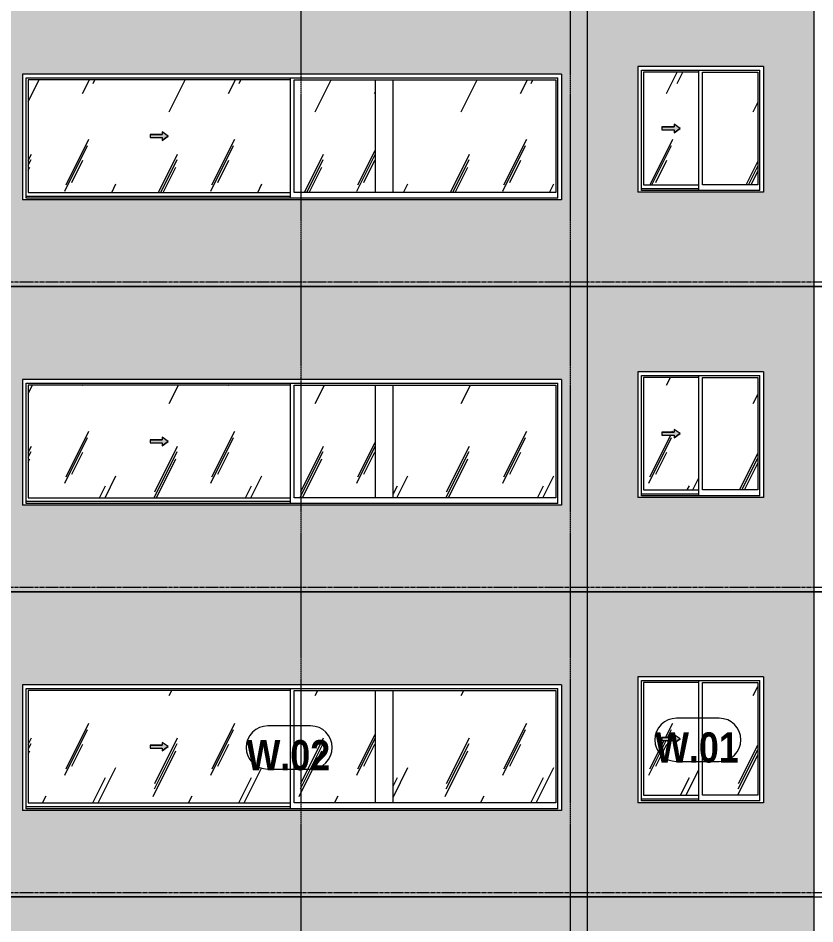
# Model space of a CAD drawing. Header units: millimetres. Extents: x -134153 to 99383, y -5233 to 35400.
# Drawn here: x 38909 to 47781, y 15450 to 25538 of the extents above; entities that cross this region are included whole.
import ezdxf

# ---------------------------------------------------------------- set-up
doc = ezdxf.new("R2010")
doc.units = ezdxf.units.MM
for name, pattern in [('1 NÉT CALL OUT', [6, 3, -3]), ('Centre', [31.75, 6.35, -4.7625, 15.875, -4.7625]), ('Grid Line', [22.225, 12.7, -3.175, 3.175, -3.175])]:
    doc.linetypes.add(name, pattern=pattern)
for name, color, linetype, lineweight in [('A-DETL-GENF', 92, 'Continuous', 9), ('A-DETL-GENF-1', 92, '1 NÉT CALL OUT', 9), ('A-FLOR-LEVL-2', 51, 'Centre', 9), ('A-GLAZ', 151, 'Continuous', 9), ('A-GLAZ-3', 7, '1 NÉT CALL OUT', 9), ('A-GLAZ-IDEN', 152, 'Continuous', 9), ('A-WALL', 113, 'Continuous', 9), ('A-WALL-PATT-2', 111, 'Continuous', 5), ('I-WALL', 2, 'Continuous', 9), ('S-COLS', 52, 'Continuous', 9), ('S-GRID-1', 1, 'Grid Line', 9)]:
    doc.layers.add(name, color=color, linetype=linetype, lineweight=lineweight)
doc.styles.add('Arial_B_1', font='arialbd_0.ttf', dxfattribs={"width": 0.85, "height": 336})
pattern_1 = [(63.435, (84482.24, 111.3), (-0.002, 1625.6), [567.96, -3066.99]), (63.435, (82856.64, 111.3), (-0.002, 1625.6), [567.96, -3066.99]), (63.435, (85260.4, 425.35), (-0.002, 1625.6), [567.96, -3066.99]), (63.435, (83634.8, 425.35), (-0.002, 1625.6), [567.96, -3066.99]), (63.435, (85142.64, 314.5), (-0.002, 1625.6), [567.96, -3066.99]), (63.435, (83517.04, 314.5), (-0.002, 1625.6), [567.96, -3066.99]), (63.435, (85022.6, 949.4), (-0.002, 1625.6), [276.055, -3358.9]), (63.435, (83397, 949.4), (-0.002, 1625.6), [276.055, -3358.9]), (63.435, (84944.06, 851.15), (-0.002, 1625.6), [567.96, -3066.99]), (63.435, (83318.46, 851.15), (-0.002, 1625.6), [567.96, -3066.99]), (63.435, (84957.9, 921.7), (-0.002, 1625.6), [567.96, -3066.99]), (63.435, (83332.3, 921.7), (-0.002, 1625.6), [567.96, -3066.99]), (63.435, (84302.1, 612.2), (-0.002, 1625.6), [567.96, -3066.99]), (63.435, (82676.5, 612.2), (-0.002, 1625.6), [567.96, -3066.99]), (63.435, (84315.9, 695.35), (-0.002, 1625.6), [567.96, -3066.99]), (63.435, (82690.3, 695.35), (-0.002, 1625.6), [567.96, -3066.99]), (63.435, (84319.65, 755.3), (-0.002, 1625.6), [567.96, -3066.99]), (63.435, (82694.05, 755.3), (-0.002, 1625.6), [567.96, -3066.99])]

# ---------------------------------------------------------------- blocks, each defined once
blk = doc.blocks.new('1_FAMILY RVT - W01-WxH 1400x6000-V369-TKCS_MẶT ĐỨNG HƯỚNG NAM')
at = {"layer": 'A-DETL-GENF-1'}
blk.add_hatch(color=256, dxfattribs=at).paths.add_polyline_path([(79007, 17376), (79075, 17424), (79007, 17471), (79007, 17441), (78872, 17441), (78872, 17407), (79007, 17407)])
at = {"layer": 'A-GLAZ'}
h = blk.add_hatch(dxfattribs=at)
h.set_pattern_fill('FP_30', color=256, style=0, pattern_type=2)
h.set_pattern_definition(pattern_1)
h.paths.add_polyline_path([(80430, 16797), (80430, 18051), (77516, 18051), (77516, 16797), (79176, 16797)])
h.paths.add_polyline_path([(79007, 17376), (79007, 17407), (78872, 17407), (78872, 17441), (79007, 17441), (79007, 17471), (79075, 17424), (79051, 17407)])
h = blk.add_hatch(dxfattribs=at)
h.set_pattern_fill('FP_30', color=256, style=0, pattern_type=2)
h.set_pattern_definition(pattern_1)
h.paths.add_polyline_path([(80475, 16797), (81378, 16797), (81378, 18051), (80475, 18051)])
h.paths.add_polyline_path([(82135, 16797), (83389, 16797), (83389, 18051), (81578, 18051), (81578, 16797), (81729, 16797)])
at = {"layer": 'A-DETL-GENF'}
for p, q in [((79007, 17471), (79007, 17441)), ((79075, 17424), (79007, 17471)), ((79075, 17424), (79007, 17471)), ((79007, 17471), (79007, 17441)), ((78872, 17441), (78872, 17407)), ((78872, 17441), (79007, 17441)), ((79007, 17441), (78872, 17441)), ((78872, 17441), (78872, 17407)), ((78872, 17407), (79007, 17407)), ((78872, 17407), (79007, 17407)), ((79075, 17424), (79007, 17376)), ((79007, 17376), (79075, 17424)), ((79007, 17407), (79007, 17376)), ((79007, 17407), (79007, 17376))]:
    blk.add_line(p, q, dxfattribs=at)
at = {"layer": 'A-GLAZ'}
for p, q in [((83453, 18114), (77453, 18114)), ((77453, 18114), (77453, 16714)), ((77494, 18073), (83412, 18073)), ((77494, 16733), (77494, 18073)), ((80430, 18073), (80430, 16733)), ((83412, 16733), (83412, 18073)), ((83453, 18114), (83453, 16714)), ((77516, 18051), (77516, 16797)), ((80430, 18051), (77516, 18051)), ((80475, 16797), (80475, 18051)), ((80475, 18051), (83389, 18051)), ((83389, 18051), (83389, 16797)), ((80430, 16753), (77494, 16753)), ((80430, 16753), (77494, 16753)), ((77516, 16797), (80430, 16797)), ((83389, 16797), (80475, 16797)), ((83453, 16714), (77453, 16714)), ((83412, 16733), (77494, 16733))]:
    blk.add_line(p, q, dxfattribs=at)
blk = doc.blocks.new('1_FAMILY RVT - W01-WxH 1400x1400xmm-V370-TKCS_MẶT ĐỨNG HƯỚNG NAM')
at = {"layer": 'A-DETL-GENF-1'}
blk.add_hatch(color=256, dxfattribs=at).paths.add_polyline_path([(84707, 17462), (84775, 17510), (84707, 17557), (84707, 17526), (84572, 17526), (84572, 17493), (84707, 17493)])
at = {"layer": 'A-GLAZ'}
h = blk.add_hatch(dxfattribs=at)
h.set_pattern_fill('FP_30', color=256, style=0, pattern_type=2)
h.set_pattern_definition(pattern_1)
h.paths.add_polyline_path([(84366, 16883), (84980, 16883), (84980, 18137), (84366, 18137), (84366, 17493)])
h.paths.add_polyline_path([(84707, 17462), (84707, 17493), (84572, 17493), (84572, 17526), (84707, 17526), (84707, 17557), (84775, 17510), (84751, 17493)])
h = blk.add_hatch(dxfattribs=at)
h.set_pattern_fill('FP_30', color=256, style=0, pattern_type=2)
h.set_pattern_definition(pattern_1)
h.paths.add_polyline_path([(85639, 16883), (85639, 18137), (85025, 18137), (85025, 16883), (85350, 16883)])
at = {"layer": 'A-DETL-GENF'}
for p, q in [((84707, 17557), (84707, 17526)), ((84775, 17510), (84707, 17557)), ((84775, 17510), (84707, 17557)), ((84707, 17557), (84707, 17526)), ((84572, 17526), (84572, 17493)), ((84572, 17526), (84707, 17526)), ((84707, 17526), (84572, 17526)), ((84572, 17526), (84572, 17493)), ((84572, 17493), (84707, 17493)), ((84572, 17493), (84707, 17493)), ((84775, 17510), (84707, 17462)), ((84707, 17462), (84775, 17510)), ((84707, 17493), (84707, 17462)), ((84707, 17493), (84707, 17462))]:
    blk.add_line(p, q, dxfattribs=at)
at = {"layer": 'A-GLAZ'}
for p, q in [((85703, 18200), (84303, 18200)), ((84303, 18200), (84303, 16800)), ((84343, 18159), (85662, 18159)), ((84343, 16819), (84343, 18159)), ((84980, 18159), (84980, 16819)), ((85662, 16819), (85662, 18159)), ((85703, 18200), (85703, 16800)), ((84366, 18137), (84366, 16883)), ((84980, 18137), (84366, 18137)), ((85025, 16883), (85025, 18137)), ((85025, 18137), (85639, 18137)), ((85639, 18137), (85639, 16883)), ((84366, 16883), (84980, 16883)), ((85639, 16883), (85025, 16883)), ((85703, 16800), (84303, 16800)), ((84980, 16838), (84343, 16838)), ((84980, 16838), (84343, 16838)), ((85662, 16819), (84343, 16819))]:
    blk.add_line(p, q, dxfattribs=at)
blk = doc.blocks.new('1_FAMILY RVT - W01-WxH 1400x6000-V400-TKCS_MẶT ĐỨNG HƯỚNG NAM')
at = {"layer": 'A-DETL-GENF-1'}
blk.add_hatch(color=256, dxfattribs=at).paths.add_polyline_path([(79007, 20776), (79075, 20824), (79007, 20871), (79007, 20841), (78872, 20841), (78872, 20807), (79007, 20807)])
at = {"layer": 'A-GLAZ'}
h = blk.add_hatch(dxfattribs=at)
h.set_pattern_fill('FP_30', color=256, style=0, pattern_type=2)
h.set_pattern_definition(pattern_1)
h.paths.add_polyline_path([(78770, 20197), (80430, 20197), (80430, 21451), (77516, 21451), (77516, 20197)])
h.paths.add_polyline_path([(79007, 20776), (79007, 20807), (78872, 20807), (78872, 20841), (79007, 20841), (79007, 20871), (79075, 20824), (79051, 20807)])
h = blk.add_hatch(dxfattribs=at)
h.set_pattern_fill('FP_30', color=256, style=0, pattern_type=2)
h.set_pattern_definition(pattern_1)
h.paths.add_polyline_path([(83389, 20197), (83389, 21451), (81578, 21451), (81578, 20197), (82135, 20197)])
h.paths.add_polyline_path([(80590, 20197), (81378, 20197), (81378, 21451), (80475, 21451), (80475, 20197)])
at = {"layer": 'A-DETL-GENF'}
for p, q in [((78872, 20841), (78872, 20807)), ((78872, 20841), (79007, 20841)), ((79007, 20841), (78872, 20841)), ((78872, 20841), (78872, 20807)), ((78872, 20807), (79007, 20807)), ((78872, 20807), (79007, 20807)), ((79007, 20871), (79007, 20841)), ((79075, 20824), (79007, 20871)), ((79075, 20824), (79007, 20871)), ((79007, 20871), (79007, 20841)), ((79075, 20824), (79007, 20776)), ((79007, 20776), (79075, 20824)), ((79007, 20807), (79007, 20776)), ((79007, 20807), (79007, 20776))]:
    blk.add_line(p, q, dxfattribs=at)
at = {"layer": 'A-GLAZ'}
for p, q in [((83453, 21514), (77453, 21514)), ((77453, 21514), (77453, 20114)), ((83453, 21514), (83453, 20114)), ((77494, 21473), (83412, 21473)), ((77494, 20133), (77494, 21473)), ((77516, 21451), (77516, 20197)), ((80430, 21451), (77516, 21451)), ((80430, 21473), (80430, 20133)), ((80475, 20197), (80475, 21451)), ((80475, 21451), (83389, 21451)), ((83389, 21451), (83389, 20197)), ((83412, 20133), (83412, 21473)), ((77516, 20197), (80430, 20197)), ((83389, 20197), (80475, 20197)), ((83453, 20114), (77453, 20114)), ((80430, 20153), (77494, 20153)), ((80430, 20153), (77494, 20153)), ((83412, 20133), (77494, 20133))]:
    blk.add_line(p, q, dxfattribs=at)
blk = doc.blocks.new('1_FAMILY RVT - W01-WxH 1400x1400xmm-V401-TKCS_MẶT ĐỨNG HƯỚNG NAM')
at = {"layer": 'A-DETL-GENF-1'}
blk.add_hatch(color=256, dxfattribs=at).paths.add_polyline_path([(84707, 20862), (84775, 20910), (84707, 20957), (84707, 20926), (84572, 20926), (84572, 20893), (84707, 20893), (84707, 20868)])
at = {"layer": 'A-GLAZ'}
h = blk.add_hatch(dxfattribs=at)
h.set_pattern_fill('FP_30', color=256, style=0, pattern_type=2)
h.set_pattern_definition(pattern_1)
h.paths.add_polyline_path([(84366, 20283), (84980, 20283), (84980, 21537), (84366, 21537), (84366, 20868)])
h.paths.add_polyline_path([(84707, 20862), (84707, 20893), (84572, 20893), (84572, 20926), (84707, 20926), (84707, 20957), (84775, 20910), (84716, 20868)])
h = blk.add_hatch(dxfattribs=at)
h.set_pattern_fill('FP_30', color=256, style=0, pattern_type=2)
h.set_pattern_definition(pattern_1)
h.paths.add_polyline_path([(85025, 20283), (85639, 20283), (85639, 21537), (85025, 21537), (85025, 20868)])
at = {"layer": 'A-DETL-GENF'}
for p, q in [((84572, 20926), (84572, 20893)), ((84572, 20926), (84707, 20926)), ((84707, 20926), (84572, 20926)), ((84572, 20926), (84572, 20893)), ((84572, 20893), (84707, 20893)), ((84572, 20893), (84707, 20893)), ((84707, 20957), (84707, 20926)), ((84775, 20910), (84707, 20957)), ((84775, 20910), (84707, 20957)), ((84707, 20957), (84707, 20926)), ((84775, 20910), (84707, 20862)), ((84707, 20862), (84775, 20910)), ((84707, 20893), (84707, 20862)), ((84707, 20893), (84707, 20862))]:
    blk.add_line(p, q, dxfattribs=at)
at = {"layer": 'A-GLAZ'}
for p, q in [((85703, 21600), (84303, 21600)), ((84303, 21600), (84303, 20200)), ((85703, 21600), (85703, 20200)), ((84343, 21559), (85662, 21559)), ((84343, 20219), (84343, 21559)), ((84366, 21537), (84366, 20283)), ((84980, 21537), (84366, 21537)), ((84980, 21559), (84980, 20219)), ((85025, 20283), (85025, 21537)), ((85025, 21537), (85639, 21537)), ((85639, 21537), (85639, 20283)), ((85662, 20219), (85662, 21559)), ((84366, 20283), (84980, 20283)), ((85639, 20283), (85025, 20283)), ((85703, 20200), (84303, 20200)), ((84980, 20238), (84343, 20238)), ((84980, 20238), (84343, 20238)), ((85662, 20219), (84343, 20219))]:
    blk.add_line(p, q, dxfattribs=at)
blk = doc.blocks.new('1_FAMILY RVT - W01-WxH 1400x6000-V412-TKCS_MẶT ĐỨNG HƯỚNG NAM')
at = {"layer": 'A-DETL-GENF-1'}
blk.add_hatch(color=256, dxfattribs=at).paths.add_polyline_path([(79007, 24176), (79075, 24224), (79007, 24271), (79007, 24241), (78872, 24241), (78872, 24207), (79007, 24207)])
at = {"layer": 'A-GLAZ'}
h = blk.add_hatch(dxfattribs=at)
h.set_pattern_fill('FP_30', color=256, style=0, pattern_type=2)
h.set_pattern_definition(pattern_1)
h.paths.add_polyline_path([(77516, 23597), (80430, 23597), (80430, 24851), (77516, 24851)])
h.paths.add_polyline_path([(79007, 24176), (79007, 24207), (78872, 24207), (78872, 24241), (79007, 24241), (79007, 24271), (79075, 24224), (79051, 24207)])
h = blk.add_hatch(dxfattribs=at)
h.set_pattern_fill('FP_30', color=256, style=0, pattern_type=2)
h.set_pattern_definition(pattern_1)
h.paths.add_polyline_path([(80475, 23597), (81378, 23597), (81378, 24851), (80475, 24851)])
h.paths.add_polyline_path([(82135, 23597), (83389, 23597), (83389, 24851), (81578, 24851), (81578, 23597), (81729, 23597)])
at = {"layer": 'A-DETL-GENF'}
for p, q in [((78872, 24241), (78872, 24207)), ((78872, 24241), (79007, 24241)), ((79007, 24241), (78872, 24241)), ((78872, 24241), (78872, 24207)), ((79007, 24271), (79007, 24241)), ((79075, 24224), (79007, 24271)), ((79075, 24224), (79007, 24271)), ((79007, 24271), (79007, 24241)), ((79075, 24224), (79007, 24176)), ((79007, 24176), (79075, 24224)), ((78872, 24207), (79007, 24207)), ((78872, 24207), (79007, 24207)), ((79007, 24207), (79007, 24176)), ((79007, 24207), (79007, 24176))]:
    blk.add_line(p, q, dxfattribs=at)
at = {"layer": 'A-GLAZ'}
for p, q in [((83453, 24914), (77453, 24914)), ((77453, 24914), (77453, 23514)), ((77494, 24873), (83412, 24873)), ((77494, 23533), (77494, 24873)), ((77516, 24851), (77516, 23597)), ((80430, 24851), (77516, 24851)), ((80430, 24873), (80430, 23533)), ((80475, 23597), (80475, 24851)), ((80475, 24851), (83389, 24851)), ((83389, 24851), (83389, 23597)), ((83412, 23533), (83412, 24873)), ((83453, 24914), (83453, 23514)), ((83453, 23514), (77453, 23514)), ((80430, 23553), (77494, 23553)), ((80430, 23553), (77494, 23553)), ((83412, 23533), (77494, 23533)), ((77516, 23597), (80430, 23597)), ((83389, 23597), (80475, 23597))]:
    blk.add_line(p, q, dxfattribs=at)
blk = doc.blocks.new('1_FAMILY RVT - W01-WxH 1400x1400xmm-V413-TKCS_MẶT ĐỨNG HƯỚNG NAM')
at = {"layer": 'A-DETL-GENF-1'}
blk.add_hatch(color=256, dxfattribs=at).paths.add_polyline_path([(84707, 24262), (84775, 24310), (84707, 24357), (84707, 24326), (84572, 24326), (84572, 24293), (84707, 24293)])
at = {"layer": 'A-GLAZ'}
h = blk.add_hatch(dxfattribs=at)
h.set_pattern_fill('FP_30', color=256, style=0, pattern_type=2)
h.set_pattern_definition(pattern_1)
h.paths.add_polyline_path([(84366, 23683), (84980, 23683), (84980, 24936), (84366, 24936), (84366, 24293)])
h.paths.add_polyline_path([(84707, 24262), (84707, 24293), (84572, 24293), (84572, 24326), (84707, 24326), (84707, 24357), (84775, 24310), (84751, 24293)])
h = blk.add_hatch(dxfattribs=at)
h.set_pattern_fill('FP_30', color=256, style=0, pattern_type=2)
h.set_pattern_definition(pattern_1)
h.paths.add_polyline_path([(85025, 23683), (85639, 23683), (85639, 24936), (85025, 24936), (85025, 24560)])
at = {"layer": 'A-DETL-GENF'}
for p, q in [((84572, 24326), (84572, 24293)), ((84572, 24326), (84707, 24326)), ((84707, 24326), (84572, 24326)), ((84572, 24326), (84572, 24293)), ((84707, 24357), (84707, 24326)), ((84775, 24310), (84707, 24357)), ((84775, 24310), (84707, 24357)), ((84707, 24357), (84707, 24326)), ((84572, 24293), (84707, 24293)), ((84572, 24293), (84707, 24293)), ((84775, 24310), (84707, 24262)), ((84707, 24262), (84775, 24310)), ((84707, 24293), (84707, 24262)), ((84707, 24293), (84707, 24262))]:
    blk.add_line(p, q, dxfattribs=at)
at = {"layer": 'A-GLAZ'}
for p, q in [((85703, 25000), (84303, 25000)), ((84303, 25000), (84303, 23600)), ((84343, 24959), (85662, 24959)), ((84343, 23619), (84343, 24959)), ((84366, 24936), (84366, 23683)), ((84980, 24936), (84366, 24936)), ((84980, 24959), (84980, 23619)), ((85025, 23683), (85025, 24936)), ((85025, 24936), (85639, 24936)), ((85639, 24936), (85639, 23683)), ((85662, 23619), (85662, 24959)), ((85703, 25000), (85703, 23600)), ((84980, 23638), (84343, 23638)), ((84980, 23638), (84343, 23638)), ((85662, 23619), (84343, 23619)), ((84366, 23683), (84980, 23683)), ((85639, 23683), (85025, 23683)), ((85703, 23600), (84303, 23600))]:
    blk.add_line(p, q, dxfattribs=at)
blk = doc.blocks.new('SSA-WINDOW TAG - 10-2062020-TKCS_MẶT ĐỨNG HƯỚNG NAM')
at = {"layer": 'A-GLAZ-IDEN'}
for p, q in [((43760.064287, 11140), (43282.564287, 11140)), ((43282.564287, 10660), (43760.064287, 10660))]:
    blk.add_line(p, q, dxfattribs=at)
for centre, start, end in [((43282.564287, 10900), 90, 270), ((43760.064287, 10900), 270, 90)]:
    blk.add_arc(centre, 240, start, end, dxfattribs=at)

msp = doc.modelspace()

# ---------------------------------------------------------------- hatches: boundary and pattern name
at = {"layer": 'A-WALL-PATT-2'}
h = msp.add_hatch(color=256, dxfattribs=at)
h.paths.add_polyline_path([(45233.9, 22550), (45233.9, 25950), (38608.9, 25950), (38608.9, 22550), (42096.3, 22550)])
h.paths.add_polyline_path([(38999.8, 23514.4), (38958.9, 23514.4), (38958.9, 24914.4), (44958.9, 24914.4), (44958.9, 23514.4), (40358.9, 23514.4)])
for points in [[(45243.9, 22550), (45243.9, 25950), (45233.9, 25950), (45233.9, 22550)], [(45243.9, 19150), (45243.9, 22550), (45233.9, 22550), (45233.9, 19150)], [(45243.9, 15750), (45243.9, 19150), (45233.9, 19150), (45233.9, 15750)], [(45243.9, 12350), (45243.9, 15750), (45233.9, 15750), (45233.9, 12350)]]:
    msp.add_hatch(color=256, dxfattribs=at).paths.add_polyline_path(points)
h = msp.add_hatch(color=256, dxfattribs=at)
h.paths.add_polyline_path([(45243.9, 22550), (47773.9, 22550), (47773.9, 25950), (45243.9, 25950), (45243.9, 22551.7)])
h.paths.add_polyline_path([(47167.9, 23600), (45808.9, 23600), (45808.9, 25000), (47208.9, 25000), (47208.9, 23600)])
h = msp.add_hatch(color=256, dxfattribs=at)
h.paths.add_polyline_path([(38608.9, 19150), (45233.9, 19150), (45233.9, 22550), (38608.9, 22550), (38608.9, 20868)])
h.paths.add_polyline_path([(42096.3, 20114.4), (38958.9, 20114.4), (38958.9, 21514.4), (44958.9, 21514.4), (44958.9, 20114.4), (44917.9, 20114.4)])
h = msp.add_hatch(color=256, dxfattribs=at)
h.paths.add_polyline_path([(46856.1, 19150), (47773.9, 19150), (47773.9, 22550), (45243.9, 22550), (45243.9, 19150), (45269.5, 19150)])
h.paths.add_polyline_path([(45808.9, 20200), (45808.9, 21600), (47208.9, 21600), (47208.9, 20200), (45849.8, 20200)])
h = msp.add_hatch(color=256, dxfattribs=at)
h.paths.add_polyline_path([(45233.9, 15750), (45233.9, 19150), (38608.9, 19150), (38608.9, 15750), (42096.3, 15750)])
h.paths.add_polyline_path([(38999.8, 16714.4), (38958.9, 16714.4), (38958.9, 18114.4), (44958.9, 18114.4), (44958.9, 16714.4), (40358.9, 16714.4)])
h = msp.add_hatch(color=256, dxfattribs=at)
h.paths.add_polyline_path([(45243.9, 15750), (47773.9, 15750), (47773.9, 19150), (45243.9, 19150), (45243.9, 15751.7)])
h.paths.add_polyline_path([(47167.9, 16800), (45808.9, 16800), (45808.9, 18200), (47208.9, 18200), (47208.9, 16800)])
h = msp.add_hatch(color=256, dxfattribs=at)
h.paths.add_polyline_path([(42096.3, 12350), (45233.9, 12350), (45233.9, 15750), (38608.9, 15750), (38608.9, 12350), (38999.8, 12350)])
h.paths.add_polyline_path([(42096.3, 13314.4), (38958.9, 13314.4), (38958.9, 14714.4), (44958.9, 14714.4), (44958.9, 13314.4), (44917.9, 13314.4)])
h = msp.add_hatch(color=256, dxfattribs=at)
h.paths.add_polyline_path([(45269.5, 12350), (47773.9, 12350), (47773.9, 15750), (45243.9, 15750), (45243.9, 12350)])
h.paths.add_polyline_path([(47167.9, 13400), (45808.9, 13400), (45808.9, 14800), (47208.9, 14800), (47208.9, 13400)])

# ---------------------------------------------------------------- linework, layer by layer
at = {"layer": 'A-FLOR-LEVL-2'}
for p, q in [((-12769.4, 22600), (95658.9, 22600)), ((-12769.4, 19200), (95658.9, 19200)), ((-12769.4, 15800), (95658.9, 15800))]:
    msp.add_line(p, q, dxfattribs=at)
at = {"layer": 'A-WALL'}
for p, q in [((47773.9, 1300), (47773.9, 29350)), ((60158.9, 22550), (45243.9, 22550)), ((45243.9, 22550), (60158.9, 22550)), ((60158.9, 19150), (45243.9, 19150)), ((45243.9, 19150), (60158.9, 19150)), ((45243.9, 15750), (60158.9, 15750)), ((47773.9, 15750), (45243.9, 15750))]:
    msp.add_line(p, q, dxfattribs=at)
at = {"layer": 'I-WALL'}
for p, q in [((45243.9, 29350), (45243.9, 22550)), ((45243.9, 22550), (38598.9, 22550)), ((38598.9, 22550), (45243.9, 22550)), ((45243.9, 22550), (45243.9, 5550)), ((45243.9, 19150), (38598.9, 19150)), ((38598.9, 19150), (45243.9, 19150)), ((38598.9, 15750), (45243.9, 15750)), ((45243.9, 15750), (38598.9, 15750))]:
    msp.add_line(p, q, dxfattribs=at)
at = {"layer": 'S-COLS'}
for p, q in [((42883.9, 24850.9), (42883.9, 23597)), ((43083.9, 23597), (43083.9, 24850.9)), ((42883.9, 21450.9), (42883.9, 20197)), ((43083.9, 20197), (43083.9, 21450.9)), ((42883.9, 18050.9), (42883.9, 16797)), ((43083.9, 16797), (43083.9, 18050.9))]:
    msp.add_line(p, q, dxfattribs=at)
at = {"layer": 'S-GRID-1'}
for p, q in [((42058.9, 856.3), (42058.9, 30285.9)), ((45058.9, 856.3), (45058.9, 30285.9))]:
    msp.add_line(p, q, dxfattribs=at)

# ---------------------------------------------------------------- block references
at = {"layer": 'A-GLAZ-3'}
for name in ['1_FAMILY RVT - W01-WxH 1400x1400xmm-V413-TKCS_MẶT ĐỨNG HƯỚNG NAM', '1_FAMILY RVT - W01-WxH 1400x6000-V412-TKCS_MẶT ĐỨNG HƯỚNG NAM', '1_FAMILY RVT - W01-WxH 1400x1400xmm-V401-TKCS_MẶT ĐỨNG HƯỚNG NAM', '1_FAMILY RVT - W01-WxH 1400x6000-V400-TKCS_MẶT ĐỨNG HƯỚNG NAM', '1_FAMILY RVT - W01-WxH 1400x1400xmm-V370-TKCS_MẶT ĐỨNG HƯỚNG NAM', '1_FAMILY RVT - W01-WxH 1400x6000-V369-TKCS_MẶT ĐỨNG HƯỚNG NAM']:
    msp.add_blockref(name, (-38493.7, 0), dxfattribs=at)
at = {"layer": 'A-GLAZ-IDEN'}
for p in [(2956.3, 6600), (-1593.7, 6514.4)]:
    msp.add_blockref('SSA-WINDOW TAG - 10-2062020-TKCS_MẶT ĐỨNG HƯỚNG NAM', p, dxfattribs=at)

# ---------------------------------------------------------------- texts
at = {"layer": 'A-GLAZ-IDEN', "char_height": 336, "width": 962.88, "attachment_point": 5, "line_spacing_factor": 0.936439, "style": 'Arial_B_1'}
for s, insert in [('\\pt6.80064,13.60128,20.39856,27.1992,33.99984,40.80048,47.60112,54.3984,61.19904,67.99968,74.80032,81.60096,88.4016,95.19888,101.99952,108.80016,115.6008,122.40144,129.19872,135.99936,142.8,149.60064,156.40128,163.19856,169.9992,176.79984,183.60048,190.40112,197.1984,203.99904,210.79968,217.60032;W.01', (46467.6, 17412.7)), ('\\pt6.80064,13.60128,20.39856,27.1992,33.99984,40.80048,47.60112,54.3984,61.19904,67.99968,74.80032,81.60096,88.4016,95.19888,101.99952,108.80016,115.6008,122.40144,129.19872,135.99936,142.8,149.60064,156.40128,163.19856,169.9992,176.79984,183.60048,190.40112,197.1984,203.99904,210.79968,217.60032;W.02', (41917.7, 17327.1))]:
    msp.add_mtext(s, dxfattribs=dict(at, insert=insert))

doc.saveas('drawing.dxf')
